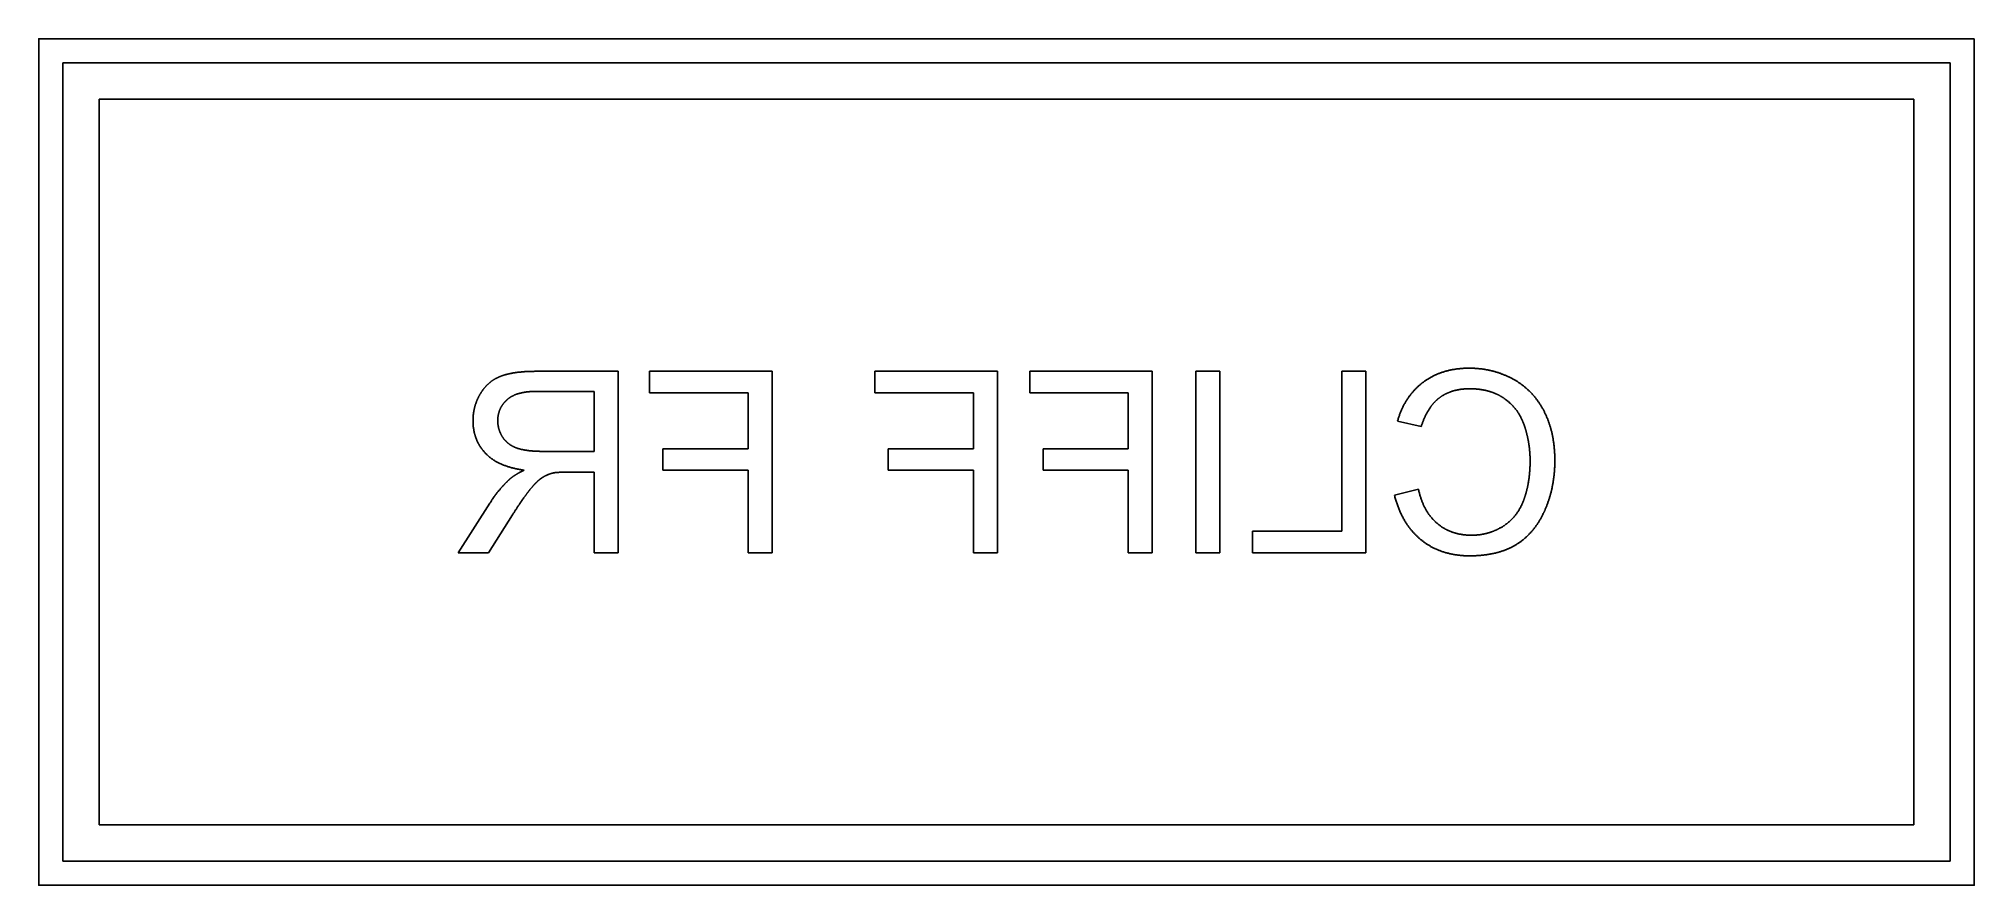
# Model space of a CAD drawing. Extents: x -124 to 146, y -61 to 61.
# Drawn here: x 114 to 146, y -57 to -43 of the extents above.
import ezdxf

# ---------------------------------------------------------------- set-up
doc = ezdxf.new("R2010")
doc.units = 0
doc.layers.add('ENGRAVE', color=5, linetype='Continuous')

msp = doc.modelspace()

# ---------------------------------------------------------------- linework, layer by layer
at = {"layer": 'ENGRAVE', "color": 5}
for points in [[(146, -43), (114, -43), (114, -57), (146, -57), (146, -43)], [(145.6, -43.4), (114.4, -43.4), (114.4, -56.6), (145.6, -56.6), (145.6, -43.4)]]:
    msp.add_lwpolyline(points, close=True, dxfattribs=at)
for points in [[(145, -44), (115, -44)], [(115, -44), (115, -56)], [(145, -56), (145, -44)], [(121.638, -48.582), (121.632, -48.584), (121.626, -48.587), (121.62, -48.589), (121.614, -48.592), (121.607, -48.595), (121.601, -48.597), (121.595, -48.6), (121.589, -48.603), (121.583, -48.606), (121.577, -48.609), (121.572, -48.612), (121.566, -48.615), (121.56, -48.618), (121.554, -48.621), (121.548, -48.624), (121.543, -48.628), (121.537, -48.631), (121.531, -48.634), (121.526, -48.638), (121.52, -48.641), (121.515, -48.645), (121.509, -48.649), (121.504, -48.652), (121.498, -48.656), (121.493, -48.66), (121.488, -48.664), (121.482, -48.668), (121.477, -48.671), (121.472, -48.675), (121.467, -48.679), (121.462, -48.684), (121.457, -48.688), (121.451, -48.692), (121.446, -48.697), (121.441, -48.702), (121.435, -48.707), (121.43, -48.711), (121.425, -48.716), (121.42, -48.721), (121.414, -48.726), (121.409, -48.731), (121.404, -48.736), (121.399, -48.742), (121.394, -48.747), (121.39, -48.752), (121.385, -48.758), (121.38, -48.763), (121.375, -48.769), (121.37, -48.774), (121.366, -48.78), (121.361, -48.786), (121.357, -48.792), (121.352, -48.797), (121.347, -48.803), (121.343, -48.809), (121.339, -48.815), (121.334, -48.822), (121.33, -48.828), (121.326, -48.834), (121.321, -48.84), (121.317, -48.847), (121.313, -48.853), (121.309, -48.86), (121.305, -48.866)], [(122.248, -48.5), (122.232, -48.5), (122.217, -48.5), (122.201, -48.5), (122.185, -48.501), (122.17, -48.501), (122.155, -48.501), (122.14, -48.502), (122.125, -48.502), (122.11, -48.503), (122.095, -48.503), (122.081, -48.504), (122.066, -48.505), (122.052, -48.506), (122.038, -48.506), (122.024, -48.507), (122.011, -48.508), (121.997, -48.51), (121.984, -48.511), (121.971, -48.512), (121.958, -48.513), (121.945, -48.515), (121.932, -48.516), (121.919, -48.517), (121.907, -48.519), (121.895, -48.521), (121.883, -48.522), (121.871, -48.524), (121.859, -48.526), (121.846, -48.528), (121.834, -48.53), (121.823, -48.532), (121.813, -48.534), (121.805, -48.535), (121.799, -48.536), (121.794, -48.537), (121.788, -48.539), (121.783, -48.54), (121.777, -48.541), (121.771, -48.542), (121.765, -48.544), (121.759, -48.545), (121.753, -48.546), (121.747, -48.548), (121.742, -48.549), (121.736, -48.551), (121.731, -48.552), (121.725, -48.554), (121.72, -48.555), (121.714, -48.557), (121.709, -48.558), (121.703, -48.56), (121.698, -48.561), (121.693, -48.563), (121.688, -48.565), (121.683, -48.566), (121.677, -48.568), (121.672, -48.57), (121.667, -48.571), (121.662, -48.573), (121.658, -48.575), (121.653, -48.576), (121.648, -48.578), (121.643, -48.58), (121.638, -48.582)], [(123.578, -48.5), (122.248, -48.5)], [(123.578, -51.5), (123.578, -48.5)], [(126.124, -48.5), (124.1, -48.5)], [(124.1, -48.5), (124.1, -48.854)], [(126.124, -51.5), (126.124, -48.5)], [(129.849, -48.5), (127.825, -48.5)], [(127.825, -48.5), (127.825, -48.854)], [(129.849, -51.5), (129.849, -48.5)], [(132.409, -48.5), (130.385, -48.5)], [(130.385, -48.5), (130.385, -48.854)], [(132.409, -51.5), (132.409, -48.5)], [(133.526, -48.5), (133.129, -48.5)], [(133.129, -48.5), (133.129, -51.5)], [(133.526, -51.5), (133.526, -48.5)], [(135.941, -48.5), (135.544, -48.5)], [(135.544, -48.5), (135.544, -51.146)], [(135.941, -51.5), (135.941, -48.5)], [(137.649, -48.449), (137.634, -48.449), (137.619, -48.449), (137.604, -48.449), (137.589, -48.45), (137.574, -48.45), (137.56, -48.451), (137.545, -48.452), (137.53, -48.453), (137.516, -48.454), (137.501, -48.455), (137.487, -48.457), (137.473, -48.458), (137.459, -48.46), (137.445, -48.462), (137.431, -48.464), (137.417, -48.466), (137.403, -48.468), (137.389, -48.47), (137.375, -48.472), (137.362, -48.475), (137.348, -48.478), (137.335, -48.48), (137.321, -48.483), (137.308, -48.486), (137.295, -48.49), (137.282, -48.493), (137.269, -48.496), (137.256, -48.5), (137.243, -48.504), (137.229, -48.508), (137.217, -48.512), (137.205, -48.516), (137.193, -48.52), (137.183, -48.523), (137.173, -48.527), (137.162, -48.531), (137.152, -48.535), (137.142, -48.539), (137.131, -48.543), (137.121, -48.547), (137.111, -48.552), (137.101, -48.556), (137.09, -48.561), (137.08, -48.565), (137.07, -48.57), (137.061, -48.575), (137.051, -48.58), (137.041, -48.585), (137.031, -48.59), (137.021, -48.595), (137.012, -48.6), (137.002, -48.606), (136.993, -48.611), (136.983, -48.617), (136.974, -48.623), (136.965, -48.628), (136.955, -48.634), (136.946, -48.64), (136.937, -48.646), (136.928, -48.652), (136.919, -48.659), (136.91, -48.665), (136.901, -48.672), (136.892, -48.678)], [(138.378, -48.631), (138.368, -48.626), (138.358, -48.62), (138.347, -48.615), (138.337, -48.609), (138.327, -48.604), (138.317, -48.599), (138.306, -48.594), (138.296, -48.589), (138.286, -48.584), (138.275, -48.58), (138.265, -48.575), (138.254, -48.57), (138.244, -48.566), (138.233, -48.562), (138.223, -48.557), (138.212, -48.553), (138.202, -48.549), (138.191, -48.545), (138.18, -48.541), (138.17, -48.537), (138.159, -48.533), (138.148, -48.529), (138.137, -48.526), (138.127, -48.522), (138.116, -48.519), (138.105, -48.515), (138.094, -48.512), (138.083, -48.509), (138.072, -48.506), (138.061, -48.503), (138.05, -48.5), (138.039, -48.497), (138.027, -48.494), (138.016, -48.491), (138.004, -48.488), (137.992, -48.485), (137.98, -48.483), (137.968, -48.48), (137.957, -48.478), (137.945, -48.476), (137.933, -48.474), (137.921, -48.471), (137.909, -48.469), (137.897, -48.467), (137.885, -48.466), (137.873, -48.464), (137.861, -48.462), (137.848, -48.461), (137.836, -48.459), (137.824, -48.458), (137.812, -48.457), (137.799, -48.456), (137.787, -48.454), (137.775, -48.454), (137.762, -48.453), (137.75, -48.452), (137.738, -48.451), (137.725, -48.451), (137.713, -48.45), (137.7, -48.45), (137.687, -48.449), (137.675, -48.449), (137.662, -48.449), (137.649, -48.449)], [(138.887, -49.161), (138.882, -49.15), (138.876, -49.139), (138.87, -49.128), (138.864, -49.117), (138.858, -49.106), (138.852, -49.095), (138.845, -49.085), (138.839, -49.074), (138.833, -49.064), (138.826, -49.053), (138.819, -49.043), (138.813, -49.033), (138.806, -49.023), (138.799, -49.013), (138.792, -49.003), (138.786, -48.993), (138.778, -48.983), (138.771, -48.974), (138.764, -48.964), (138.757, -48.955), (138.75, -48.945), (138.742, -48.936), (138.735, -48.927), (138.727, -48.917), (138.72, -48.908), (138.712, -48.899), (138.704, -48.89), (138.696, -48.882), (138.688, -48.873), (138.68, -48.864), (138.672, -48.856), (138.664, -48.847), (138.656, -48.839), (138.648, -48.831), (138.64, -48.824), (138.632, -48.816), (138.624, -48.808), (138.616, -48.801), (138.608, -48.793), (138.599, -48.786), (138.591, -48.778), (138.582, -48.771), (138.574, -48.764), (138.565, -48.757), (138.556, -48.75), (138.548, -48.743), (138.539, -48.736), (138.53, -48.729), (138.521, -48.722), (138.512, -48.716), (138.503, -48.709), (138.494, -48.703), (138.484, -48.696), (138.475, -48.69), (138.466, -48.684), (138.456, -48.677), (138.447, -48.671), (138.437, -48.665), (138.427, -48.659), (138.418, -48.654), (138.408, -48.648), (138.398, -48.642), (138.388, -48.637), (138.378, -48.631)], [(121.305, -48.866), (121.301, -48.873), (121.297, -48.879), (121.294, -48.885), (121.29, -48.892), (121.286, -48.898), (121.283, -48.904), (121.279, -48.911), (121.276, -48.917), (121.273, -48.924), (121.269, -48.93), (121.266, -48.937), (121.263, -48.943), (121.26, -48.95), (121.257, -48.956), (121.254, -48.963), (121.251, -48.97), (121.248, -48.976), (121.245, -48.983), (121.243, -48.99), (121.24, -48.996), (121.237, -49.003), (121.235, -49.01), (121.232, -49.016), (121.23, -49.023), (121.227, -49.03), (121.225, -49.037), (121.223, -49.044), (121.221, -49.05), (121.218, -49.057), (121.216, -49.064), (121.214, -49.071), (121.212, -49.078), (121.21, -49.085), (121.208, -49.092), (121.207, -49.1), (121.205, -49.107), (121.203, -49.114), (121.201, -49.121), (121.2, -49.129), (121.198, -49.136), (121.197, -49.143), (121.195, -49.151), (121.194, -49.158), (121.193, -49.166), (121.191, -49.173), (121.19, -49.181), (121.189, -49.188), (121.188, -49.196), (121.187, -49.203), (121.186, -49.211), (121.185, -49.218), (121.185, -49.226), (121.184, -49.233), (121.183, -49.241), (121.183, -49.249), (121.182, -49.256), (121.182, -49.264), (121.181, -49.272), (121.181, -49.28), (121.181, -49.287), (121.18, -49.295), (121.18, -49.303), (121.18, -49.311), (121.18, -49.319)], [(121.745, -48.969), (121.749, -48.965), (121.752, -48.962), (121.756, -48.959), (121.76, -48.956), (121.764, -48.953), (121.768, -48.95), (121.772, -48.947), (121.776, -48.944), (121.78, -48.941), (121.784, -48.938), (121.788, -48.935), (121.792, -48.932), (121.797, -48.929), (121.801, -48.927), (121.806, -48.924), (121.81, -48.921), (121.815, -48.919), (121.819, -48.916), (121.824, -48.914), (121.828, -48.911), (121.833, -48.909), (121.838, -48.906), (121.843, -48.904), (121.847, -48.901), (121.853, -48.899), (121.858, -48.897), (121.863, -48.894), (121.867, -48.892), (121.872, -48.89), (121.877, -48.888), (121.882, -48.886), (121.888, -48.884), (121.896, -48.881), (121.905, -48.878), (121.914, -48.875), (121.924, -48.872), (121.933, -48.869), (121.942, -48.866), (121.952, -48.863), (121.961, -48.861), (121.971, -48.859), (121.981, -48.856), (121.991, -48.854), (122.001, -48.852), (122.011, -48.85), (122.022, -48.848), (122.032, -48.846), (122.043, -48.845), (122.054, -48.843), (122.065, -48.842), (122.076, -48.84), (122.087, -48.839), (122.098, -48.838), (122.11, -48.837), (122.121, -48.836), (122.133, -48.835), (122.145, -48.834), (122.157, -48.833), (122.169, -48.833), (122.181, -48.832), (122.194, -48.832), (122.207, -48.832), (122.219, -48.832), (122.232, -48.832)], [(122.232, -48.832), (123.181, -48.832)], [(123.181, -48.832), (123.181, -49.824)], [(124.1, -48.854), (125.727, -48.854)], [(125.727, -48.854), (125.727, -49.783)], [(127.825, -48.854), (129.452, -48.854)], [(129.452, -48.854), (129.452, -49.783)], [(130.385, -48.854), (132.012, -48.854)], [(132.012, -48.854), (132.012, -49.783)], [(136.892, -48.678), (136.883, -48.685), (136.874, -48.692), (136.866, -48.699), (136.857, -48.706), (136.848, -48.713), (136.84, -48.72), (136.831, -48.727), (136.823, -48.734), (136.814, -48.742), (136.806, -48.749), (136.798, -48.757), (136.79, -48.765), (136.782, -48.772), (136.774, -48.78), (136.766, -48.788), (136.758, -48.796), (136.751, -48.804), (136.743, -48.812), (136.736, -48.82), (136.728, -48.829), (136.721, -48.837), (136.713, -48.845), (136.706, -48.854), (136.699, -48.863), (136.692, -48.871), (136.685, -48.88), (136.678, -48.889), (136.671, -48.898), (136.665, -48.907), (136.658, -48.916), (136.652, -48.925), (136.645, -48.934), (136.638, -48.945), (136.631, -48.955), (136.624, -48.966), (136.617, -48.977), (136.61, -48.988), (136.603, -48.999), (136.597, -49.01), (136.59, -49.022), (136.584, -49.033), (136.577, -49.044), (136.571, -49.056), (136.565, -49.068), (136.559, -49.079), (136.553, -49.091), (136.547, -49.103), (136.542, -49.115), (136.536, -49.128), (136.531, -49.14), (136.525, -49.152), (136.52, -49.165), (136.515, -49.177), (136.51, -49.19), (136.505, -49.203), (136.5, -49.216), (136.495, -49.229), (136.49, -49.242), (136.486, -49.255), (136.481, -49.268), (136.477, -49.282), (136.473, -49.295), (136.469, -49.309), (136.465, -49.323)], [(136.855, -49.415), (136.859, -49.403), (136.863, -49.391), (136.867, -49.38), (136.871, -49.368), (136.875, -49.357), (136.879, -49.346), (136.883, -49.334), (136.888, -49.323), (136.892, -49.313), (136.896, -49.302), (136.901, -49.291), (136.905, -49.281), (136.91, -49.27), (136.914, -49.26), (136.919, -49.25), (136.924, -49.24), (136.929, -49.23), (136.934, -49.22), (136.938, -49.21), (136.943, -49.201), (136.949, -49.191), (136.954, -49.182), (136.959, -49.172), (136.964, -49.163), (136.969, -49.155), (136.975, -49.146), (136.98, -49.137), (136.986, -49.128), (136.992, -49.119), (136.997, -49.11), (137.003, -49.102), (137.008, -49.095), (137.013, -49.088), (137.017, -49.082), (137.021, -49.077), (137.025, -49.072), (137.029, -49.066), (137.034, -49.061), (137.038, -49.055), (137.043, -49.05), (137.047, -49.044), (137.052, -49.039), (137.056, -49.034), (137.061, -49.029), (137.065, -49.023), (137.07, -49.018), (137.074, -49.013), (137.079, -49.008), (137.084, -49.004), (137.089, -48.999), (137.093, -48.994), (137.098, -48.989), (137.103, -48.985), (137.108, -48.98), (137.113, -48.976), (137.118, -48.971), (137.123, -48.967), (137.128, -48.963), (137.133, -48.958), (137.138, -48.954), (137.143, -48.95), (137.148, -48.946), (137.153, -48.942), (137.158, -48.938)], [(137.158, -48.938), (137.164, -48.934), (137.17, -48.93), (137.175, -48.926), (137.181, -48.922), (137.187, -48.918), (137.193, -48.914), (137.199, -48.91), (137.204, -48.906), (137.21, -48.902), (137.216, -48.899), (137.222, -48.895), (137.229, -48.892), (137.235, -48.888), (137.241, -48.885), (137.247, -48.881), (137.253, -48.878), (137.26, -48.875), (137.266, -48.872), (137.272, -48.868), (137.279, -48.865), (137.285, -48.862), (137.292, -48.859), (137.298, -48.857), (137.305, -48.854), (137.311, -48.851), (137.318, -48.848), (137.325, -48.846), (137.331, -48.843), (137.338, -48.841), (137.345, -48.838), (137.351, -48.836), (137.359, -48.833), (137.367, -48.831), (137.375, -48.828), (137.384, -48.825), (137.393, -48.823), (137.402, -48.82), (137.41, -48.818), (137.419, -48.816), (137.428, -48.814), (137.437, -48.812), (137.446, -48.81), (137.455, -48.808), (137.464, -48.806), (137.473, -48.804), (137.482, -48.803), (137.491, -48.801), (137.5, -48.8), (137.51, -48.798), (137.519, -48.797), (137.529, -48.796), (137.538, -48.795), (137.548, -48.794), (137.558, -48.793), (137.567, -48.792), (137.577, -48.791), (137.587, -48.791), (137.597, -48.79), (137.607, -48.79), (137.617, -48.789), (137.627, -48.789), (137.637, -48.789), (137.647, -48.789), (137.658, -48.789)], [(137.658, -48.789), (137.669, -48.789), (137.681, -48.789), (137.693, -48.789), (137.704, -48.789), (137.716, -48.79), (137.727, -48.79), (137.739, -48.791), (137.75, -48.792), (137.761, -48.792), (137.773, -48.793), (137.784, -48.794), (137.795, -48.796), (137.806, -48.797), (137.817, -48.798), (137.828, -48.799), (137.838, -48.801), (137.849, -48.803), (137.86, -48.804), (137.87, -48.806), (137.881, -48.808), (137.891, -48.81), (137.902, -48.812), (137.912, -48.814), (137.922, -48.816), (137.933, -48.819), (137.943, -48.821), (137.953, -48.824), (137.963, -48.827), (137.973, -48.829), (137.983, -48.832), (137.993, -48.835), (138.002, -48.838), (138.011, -48.841), (138.019, -48.844), (138.027, -48.846), (138.034, -48.849), (138.042, -48.852), (138.05, -48.855), (138.057, -48.858), (138.065, -48.861), (138.073, -48.864), (138.081, -48.867), (138.088, -48.87), (138.096, -48.874), (138.103, -48.877), (138.111, -48.881), (138.118, -48.884), (138.125, -48.888), (138.133, -48.891), (138.14, -48.895), (138.147, -48.899), (138.154, -48.903), (138.161, -48.907), (138.168, -48.911), (138.175, -48.915), (138.182, -48.919), (138.189, -48.923), (138.196, -48.927), (138.203, -48.932), (138.21, -48.936), (138.217, -48.941), (138.223, -48.945), (138.23, -48.95), (138.237, -48.954)], [(138.237, -48.954), (138.244, -48.959), (138.251, -48.965), (138.258, -48.97), (138.265, -48.975), (138.271, -48.98), (138.278, -48.986), (138.285, -48.991), (138.291, -48.997), (138.298, -49.002), (138.304, -49.008), (138.311, -49.013), (138.317, -49.019), (138.323, -49.025), (138.33, -49.031), (138.336, -49.037), (138.342, -49.042), (138.348, -49.048), (138.354, -49.054), (138.36, -49.061), (138.366, -49.067), (138.371, -49.073), (138.377, -49.079), (138.383, -49.085), (138.388, -49.092), (138.394, -49.098), (138.399, -49.105), (138.405, -49.111), (138.41, -49.118), (138.415, -49.124), (138.42, -49.131), (138.425, -49.138), (138.431, -49.144), (138.436, -49.151), (138.441, -49.159), (138.446, -49.166), (138.451, -49.173), (138.456, -49.18), (138.461, -49.188), (138.465, -49.195), (138.47, -49.203), (138.475, -49.21), (138.479, -49.218), (138.484, -49.226), (138.488, -49.233), (138.493, -49.241), (138.497, -49.249), (138.501, -49.257), (138.505, -49.265), (138.509, -49.273), (138.513, -49.281), (138.517, -49.289), (138.521, -49.297), (138.525, -49.306), (138.529, -49.314), (138.532, -49.322), (138.536, -49.331), (138.539, -49.339), (138.543, -49.348), (138.546, -49.356), (138.55, -49.365), (138.553, -49.374), (138.556, -49.383), (138.559, -49.392), (138.562, -49.4)], [(121.589, -49.319), (121.589, -49.312), (121.59, -49.305), (121.59, -49.299), (121.59, -49.292), (121.59, -49.285), (121.591, -49.279), (121.591, -49.272), (121.592, -49.266), (121.593, -49.259), (121.593, -49.253), (121.594, -49.247), (121.595, -49.24), (121.596, -49.234), (121.597, -49.228), (121.598, -49.222), (121.599, -49.216), (121.601, -49.209), (121.602, -49.203), (121.603, -49.197), (121.605, -49.191), (121.607, -49.185), (121.608, -49.18), (121.61, -49.174), (121.612, -49.168), (121.614, -49.162), (121.616, -49.156), (121.618, -49.15), (121.62, -49.145), (121.622, -49.139), (121.624, -49.133), (121.627, -49.128), (121.629, -49.122), (121.632, -49.117), (121.634, -49.112), (121.637, -49.106), (121.64, -49.101), (121.642, -49.096), (121.645, -49.091), (121.648, -49.086), (121.651, -49.08), (121.654, -49.075), (121.657, -49.07), (121.66, -49.065), (121.664, -49.06), (121.667, -49.055), (121.671, -49.051), (121.674, -49.046), (121.678, -49.041), (121.681, -49.036), (121.685, -49.031), (121.689, -49.027), (121.693, -49.022), (121.697, -49.017), (121.701, -49.013), (121.705, -49.008), (121.709, -49.004), (121.713, -48.999), (121.717, -48.995), (121.722, -48.99), (121.726, -48.986), (121.731, -48.981), (121.735, -48.977), (121.74, -48.973), (121.745, -48.969)], [(139.065, -49.977), (139.065, -49.962), (139.065, -49.946), (139.065, -49.93), (139.065, -49.914), (139.064, -49.898), (139.064, -49.883), (139.063, -49.867), (139.062, -49.852), (139.061, -49.837), (139.06, -49.821), (139.059, -49.806), (139.058, -49.791), (139.057, -49.776), (139.055, -49.761), (139.054, -49.746), (139.052, -49.731), (139.051, -49.716), (139.049, -49.701), (139.047, -49.687), (139.045, -49.672), (139.043, -49.658), (139.04, -49.643), (139.038, -49.629), (139.036, -49.614), (139.033, -49.6), (139.031, -49.586), (139.028, -49.572), (139.025, -49.558), (139.022, -49.543), (139.019, -49.529), (139.016, -49.515), (139.013, -49.502), (139.01, -49.49), (139.007, -49.479), (139.004, -49.468), (139.001, -49.457), (138.998, -49.446), (138.995, -49.435), (138.991, -49.423), (138.988, -49.412), (138.985, -49.401), (138.981, -49.39), (138.978, -49.379), (138.974, -49.368), (138.971, -49.358), (138.967, -49.347), (138.963, -49.336), (138.959, -49.325), (138.955, -49.315), (138.951, -49.304), (138.947, -49.294), (138.943, -49.283), (138.939, -49.273), (138.934, -49.262), (138.93, -49.252), (138.926, -49.242), (138.921, -49.231), (138.917, -49.221), (138.912, -49.211), (138.907, -49.201), (138.902, -49.191), (138.897, -49.181), (138.892, -49.171), (138.887, -49.161)], [(121.18, -49.319), (121.18, -49.329), (121.18, -49.339), (121.181, -49.349), (121.181, -49.359), (121.181, -49.369), (121.182, -49.379), (121.183, -49.389), (121.184, -49.399), (121.184, -49.409), (121.185, -49.419), (121.187, -49.428), (121.188, -49.438), (121.189, -49.448), (121.191, -49.457), (121.192, -49.467), (121.194, -49.476), (121.196, -49.486), (121.197, -49.495), (121.199, -49.504), (121.201, -49.514), (121.204, -49.523), (121.206, -49.532), (121.208, -49.541), (121.211, -49.55), (121.213, -49.559), (121.216, -49.568), (121.219, -49.577), (121.222, -49.586), (121.225, -49.595), (121.228, -49.603), (121.232, -49.612), (121.235, -49.621), (121.238, -49.629), (121.242, -49.637), (121.245, -49.645), (121.248, -49.653), (121.252, -49.661), (121.256, -49.668), (121.26, -49.676), (121.264, -49.684), (121.268, -49.692), (121.272, -49.699), (121.276, -49.707), (121.28, -49.715), (121.285, -49.722), (121.289, -49.73), (121.294, -49.737), (121.299, -49.745), (121.303, -49.752), (121.308, -49.759), (121.313, -49.767), (121.318, -49.774), (121.324, -49.781), (121.329, -49.788), (121.334, -49.795), (121.34, -49.802), (121.345, -49.809), (121.351, -49.816), (121.357, -49.823), (121.362, -49.83), (121.368, -49.837), (121.374, -49.843), (121.381, -49.85), (121.387, -49.857)], [(121.669, -49.589), (121.667, -49.585), (121.664, -49.581), (121.662, -49.577), (121.659, -49.573), (121.657, -49.569), (121.655, -49.565), (121.653, -49.561), (121.65, -49.557), (121.648, -49.553), (121.646, -49.549), (121.644, -49.545), (121.642, -49.541), (121.64, -49.537), (121.638, -49.533), (121.636, -49.528), (121.634, -49.524), (121.632, -49.52), (121.63, -49.516), (121.628, -49.512), (121.627, -49.508), (121.625, -49.504), (121.623, -49.5), (121.622, -49.495), (121.62, -49.491), (121.619, -49.487), (121.617, -49.483), (121.616, -49.479), (121.614, -49.474), (121.613, -49.47), (121.611, -49.466), (121.61, -49.462), (121.609, -49.457), (121.608, -49.453), (121.607, -49.449), (121.605, -49.445), (121.604, -49.441), (121.603, -49.436), (121.602, -49.432), (121.601, -49.428), (121.6, -49.424), (121.599, -49.419), (121.599, -49.415), (121.598, -49.411), (121.597, -49.407), (121.596, -49.402), (121.596, -49.398), (121.595, -49.394), (121.594, -49.389), (121.594, -49.385), (121.593, -49.381), (121.593, -49.376), (121.592, -49.372), (121.592, -49.367), (121.591, -49.363), (121.591, -49.359), (121.591, -49.354), (121.59, -49.35), (121.59, -49.345), (121.59, -49.341), (121.59, -49.336), (121.59, -49.332), (121.589, -49.328), (121.589, -49.323), (121.589, -49.319)], [(121.902, -49.769), (121.897, -49.767), (121.892, -49.765), (121.887, -49.763), (121.883, -49.761), (121.878, -49.759), (121.873, -49.757), (121.868, -49.755), (121.863, -49.752), (121.858, -49.75), (121.854, -49.748), (121.849, -49.746), (121.845, -49.743), (121.84, -49.741), (121.835, -49.739), (121.831, -49.736), (121.827, -49.734), (121.822, -49.731), (121.818, -49.729), (121.813, -49.726), (121.809, -49.724), (121.805, -49.721), (121.801, -49.719), (121.797, -49.716), (121.792, -49.713), (121.788, -49.71), (121.784, -49.708), (121.78, -49.705), (121.776, -49.702), (121.772, -49.699), (121.768, -49.696), (121.765, -49.693), (121.761, -49.69), (121.757, -49.687), (121.754, -49.684), (121.751, -49.682), (121.748, -49.679), (121.744, -49.676), (121.741, -49.673), (121.738, -49.67), (121.735, -49.667), (121.732, -49.664), (121.729, -49.661), (121.726, -49.658), (121.723, -49.655), (121.72, -49.652), (121.717, -49.649), (121.714, -49.646), (121.711, -49.643), (121.708, -49.64), (121.705, -49.637), (121.702, -49.633), (121.7, -49.63), (121.697, -49.627), (121.694, -49.623), (121.692, -49.62), (121.689, -49.617), (121.686, -49.613), (121.684, -49.61), (121.681, -49.606), (121.679, -49.603), (121.676, -49.599), (121.674, -49.596), (121.672, -49.592), (121.669, -49.589)], [(136.465, -49.323), (136.855, -49.415)], [(138.562, -49.4), (138.565, -49.409), (138.568, -49.418), (138.571, -49.426), (138.573, -49.435), (138.576, -49.444), (138.579, -49.452), (138.581, -49.461), (138.584, -49.47), (138.587, -49.479), (138.589, -49.487), (138.592, -49.496), (138.594, -49.505), (138.596, -49.514), (138.599, -49.522), (138.601, -49.531), (138.603, -49.54), (138.605, -49.549), (138.607, -49.558), (138.609, -49.566), (138.612, -49.575), (138.614, -49.584), (138.615, -49.593), (138.617, -49.602), (138.619, -49.611), (138.621, -49.62), (138.623, -49.628), (138.625, -49.637), (138.626, -49.646), (138.628, -49.655), (138.629, -49.664), (138.631, -49.673), (138.632, -49.682), (138.634, -49.691), (138.635, -49.7), (138.637, -49.709), (138.638, -49.718), (138.639, -49.727), (138.641, -49.736), (138.642, -49.745), (138.643, -49.754), (138.644, -49.764), (138.645, -49.773), (138.646, -49.782), (138.647, -49.791), (138.648, -49.8), (138.649, -49.809), (138.649, -49.818), (138.65, -49.828), (138.651, -49.837), (138.652, -49.846), (138.652, -49.855), (138.653, -49.864), (138.653, -49.873), (138.654, -49.883), (138.654, -49.892), (138.655, -49.901), (138.655, -49.91), (138.655, -49.92), (138.656, -49.929), (138.656, -49.938), (138.656, -49.948), (138.656, -49.957), (138.656, -49.966), (138.656, -49.975)], [(121.387, -49.857), (121.392, -49.862), (121.398, -49.868), (121.403, -49.873), (121.408, -49.879), (121.414, -49.884), (121.42, -49.889), (121.426, -49.895), (121.431, -49.9), (121.437, -49.905), (121.443, -49.91), (121.449, -49.915), (121.455, -49.92), (121.462, -49.925), (121.468, -49.93), (121.474, -49.935), (121.481, -49.94), (121.487, -49.944), (121.494, -49.949), (121.5, -49.954), (121.507, -49.958), (121.514, -49.963), (121.521, -49.967), (121.527, -49.972), (121.535, -49.976), (121.542, -49.98), (121.549, -49.985), (121.556, -49.989), (121.563, -49.993), (121.57, -49.997), (121.577, -50.001), (121.585, -50.005), (121.593, -50.009), (121.603, -50.014), (121.615, -50.02), (121.626, -50.025), (121.639, -50.031), (121.651, -50.036), (121.663, -50.041), (121.674, -50.046), (121.686, -50.051), (121.699, -50.056), (121.711, -50.06), (121.724, -50.065), (121.737, -50.069), (121.75, -50.074), (121.763, -50.078), (121.776, -50.082), (121.79, -50.086), (121.803, -50.09), (121.817, -50.094), (121.831, -50.097), (121.845, -50.101), (121.859, -50.104), (121.873, -50.108), (121.888, -50.111), (121.902, -50.114), (121.917, -50.117), (121.932, -50.12), (121.947, -50.123), (121.963, -50.125), (121.978, -50.128), (121.994, -50.13), (122.009, -50.133), (122.025, -50.135)], [(122.328, -49.824), (122.318, -49.824), (122.307, -49.824), (122.297, -49.824), (122.286, -49.824), (122.276, -49.823), (122.266, -49.823), (122.256, -49.823), (122.246, -49.823), (122.236, -49.822), (122.226, -49.822), (122.217, -49.821), (122.207, -49.821), (122.197, -49.82), (122.188, -49.82), (122.179, -49.819), (122.17, -49.819), (122.16, -49.818), (122.151, -49.817), (122.142, -49.816), (122.134, -49.816), (122.125, -49.815), (122.116, -49.814), (122.107, -49.813), (122.099, -49.812), (122.091, -49.811), (122.082, -49.81), (122.074, -49.809), (122.066, -49.807), (122.057, -49.806), (122.049, -49.805), (122.041, -49.804), (122.034, -49.802), (122.029, -49.801), (122.024, -49.801), (122.02, -49.8), (122.016, -49.799), (122.012, -49.798), (122.007, -49.797), (122.003, -49.796), (121.998, -49.795), (121.994, -49.795), (121.989, -49.794), (121.985, -49.793), (121.981, -49.792), (121.977, -49.791), (121.972, -49.79), (121.968, -49.789), (121.964, -49.788), (121.96, -49.786), (121.956, -49.785), (121.952, -49.784), (121.948, -49.783), (121.944, -49.782), (121.94, -49.781), (121.936, -49.78), (121.932, -49.779), (121.928, -49.777), (121.925, -49.776), (121.921, -49.775), (121.917, -49.774), (121.913, -49.773), (121.91, -49.771), (121.906, -49.77), (121.902, -49.769)], [(123.181, -49.824), (122.328, -49.824)], [(125.727, -49.783), (124.319, -49.783)], [(124.319, -49.783), (124.319, -50.137)], [(129.452, -49.783), (128.044, -49.783)], [(128.044, -49.783), (128.044, -50.137)], [(132.012, -49.783), (130.604, -49.783)], [(130.604, -49.783), (130.604, -50.137)], [(122.025, -50.135), (122.019, -50.138), (122.013, -50.141), (122.007, -50.144), (122.002, -50.147), (121.996, -50.15), (121.99, -50.152), (121.984, -50.155), (121.979, -50.158), (121.973, -50.161), (121.968, -50.164), (121.962, -50.167), (121.957, -50.17), (121.951, -50.173), (121.946, -50.176), (121.941, -50.178), (121.936, -50.181), (121.931, -50.184), (121.926, -50.187), (121.92, -50.19), (121.916, -50.193), (121.911, -50.196), (121.906, -50.199), (121.901, -50.201), (121.896, -50.204), (121.892, -50.207), (121.887, -50.21), (121.883, -50.213), (121.878, -50.216), (121.873, -50.219), (121.869, -50.222), (121.864, -50.225), (121.86, -50.227), (121.857, -50.229), (121.855, -50.231), (121.852, -50.233), (121.85, -50.234), (121.847, -50.236), (121.845, -50.238), (121.842, -50.24), (121.84, -50.242), (121.837, -50.243), (121.835, -50.245), (121.832, -50.247), (121.83, -50.249), (121.827, -50.251), (121.825, -50.252), (121.823, -50.254), (121.82, -50.256), (121.818, -50.258), (121.816, -50.259), (121.813, -50.261), (121.811, -50.263), (121.809, -50.265), (121.807, -50.267), (121.805, -50.268), (121.802, -50.27), (121.8, -50.272), (121.798, -50.274), (121.796, -50.276), (121.794, -50.277), (121.792, -50.279), (121.79, -50.281), (121.788, -50.283), (121.786, -50.284)], [(122.32, -50.262), (122.323, -50.26), (122.326, -50.258), (122.329, -50.256), (122.331, -50.255), (122.334, -50.253), (122.337, -50.251), (122.34, -50.249), (122.343, -50.247), (122.346, -50.246), (122.349, -50.244), (122.352, -50.242), (122.355, -50.241), (122.358, -50.239), (122.361, -50.237), (122.364, -50.236), (122.366, -50.234), (122.369, -50.233), (122.372, -50.231), (122.375, -50.23), (122.378, -50.228), (122.381, -50.227), (122.384, -50.225), (122.387, -50.224), (122.39, -50.222), (122.393, -50.221), (122.396, -50.219), (122.399, -50.218), (122.402, -50.217), (122.405, -50.215), (122.408, -50.214), (122.411, -50.213), (122.414, -50.211), (122.416, -50.21), (122.419, -50.209), (122.422, -50.208), (122.424, -50.207), (122.427, -50.206), (122.43, -50.205), (122.432, -50.204), (122.435, -50.203), (122.438, -50.202), (122.44, -50.201), (122.443, -50.2), (122.446, -50.199), (122.448, -50.198), (122.451, -50.197), (122.454, -50.196), (122.457, -50.195), (122.459, -50.194), (122.462, -50.193), (122.465, -50.192), (122.467, -50.191), (122.47, -50.19), (122.473, -50.19), (122.475, -50.189), (122.478, -50.188), (122.481, -50.187), (122.484, -50.186), (122.486, -50.186), (122.489, -50.185), (122.492, -50.184), (122.495, -50.184), (122.497, -50.183), (122.5, -50.182)], [(122.5, -50.182), (122.501, -50.182), (122.503, -50.182), (122.504, -50.181), (122.505, -50.181), (122.507, -50.181), (122.508, -50.181), (122.51, -50.18), (122.511, -50.18), (122.512, -50.18), (122.514, -50.179), (122.515, -50.179), (122.517, -50.179), (122.518, -50.179), (122.52, -50.179), (122.521, -50.178), (122.523, -50.178), (122.525, -50.178), (122.526, -50.178), (122.528, -50.177), (122.529, -50.177), (122.531, -50.177), (122.533, -50.177), (122.534, -50.176), (122.536, -50.176), (122.538, -50.176), (122.54, -50.176), (122.541, -50.176), (122.543, -50.175), (122.544, -50.175), (122.546, -50.175), (122.548, -50.175), (122.55, -50.175), (122.554, -50.174), (122.558, -50.174), (122.562, -50.173), (122.567, -50.173), (122.572, -50.173), (122.576, -50.172), (122.581, -50.172), (122.585, -50.172), (122.59, -50.171), (122.595, -50.171), (122.6, -50.171), (122.605, -50.17), (122.61, -50.17), (122.615, -50.17), (122.62, -50.17), (122.625, -50.17), (122.631, -50.169), (122.636, -50.169), (122.642, -50.169), (122.647, -50.169), (122.653, -50.169), (122.659, -50.168), (122.665, -50.168), (122.671, -50.168), (122.677, -50.168), (122.683, -50.168), (122.689, -50.168), (122.695, -50.168), (122.702, -50.168), (122.708, -50.168), (122.714, -50.168), (122.721, -50.168)], [(122.721, -50.168), (123.181, -50.168)], [(123.181, -50.168), (123.181, -51.5)], [(124.319, -50.137), (125.727, -50.137)], [(125.727, -50.137), (125.727, -51.5)], [(128.044, -50.137), (129.452, -50.137)], [(129.452, -50.137), (129.452, -51.5)], [(130.604, -50.137), (132.012, -50.137)], [(132.012, -50.137), (132.012, -51.5)], [(138.656, -49.975), (138.656, -49.989), (138.656, -50.002), (138.656, -50.015), (138.656, -50.028), (138.655, -50.041), (138.655, -50.054), (138.655, -50.067), (138.654, -50.08), (138.654, -50.093), (138.653, -50.105), (138.652, -50.118), (138.651, -50.131), (138.651, -50.143), (138.65, -50.156), (138.649, -50.168), (138.648, -50.18), (138.647, -50.193), (138.645, -50.205), (138.644, -50.217), (138.643, -50.229), (138.642, -50.241), (138.64, -50.253), (138.639, -50.265), (138.637, -50.277), (138.635, -50.289), (138.634, -50.301), (138.632, -50.312), (138.63, -50.324), (138.628, -50.336), (138.626, -50.348), (138.624, -50.36), (138.622, -50.37), (138.62, -50.38), (138.619, -50.389), (138.617, -50.398), (138.615, -50.407), (138.613, -50.416), (138.611, -50.425), (138.609, -50.434), (138.607, -50.443), (138.605, -50.451), (138.603, -50.46), (138.601, -50.469), (138.599, -50.478), (138.596, -50.486), (138.594, -50.495), (138.592, -50.504), (138.589, -50.512), (138.587, -50.521), (138.585, -50.529), (138.582, -50.538), (138.58, -50.546), (138.577, -50.555), (138.574, -50.563), (138.572, -50.571), (138.569, -50.58), (138.566, -50.588), (138.563, -50.596), (138.561, -50.604), (138.558, -50.612), (138.555, -50.621), (138.552, -50.629), (138.549, -50.637), (138.546, -50.645)], [(138.908, -50.782), (138.913, -50.77), (138.917, -50.759), (138.922, -50.747), (138.926, -50.736), (138.931, -50.725), (138.935, -50.713), (138.94, -50.701), (138.944, -50.69), (138.948, -50.678), (138.952, -50.667), (138.956, -50.655), (138.96, -50.643), (138.964, -50.632), (138.968, -50.62), (138.972, -50.608), (138.975, -50.596), (138.979, -50.585), (138.982, -50.573), (138.986, -50.561), (138.989, -50.549), (138.992, -50.537), (138.996, -50.525), (138.999, -50.513), (139.002, -50.501), (139.005, -50.489), (139.008, -50.477), (139.011, -50.465), (139.013, -50.453), (139.016, -50.441), (139.019, -50.429), (139.021, -50.417), (139.024, -50.405), (139.026, -50.392), (139.029, -50.379), (139.031, -50.366), (139.034, -50.353), (139.036, -50.34), (139.038, -50.327), (139.04, -50.314), (139.042, -50.301), (139.044, -50.288), (139.046, -50.274), (139.048, -50.261), (139.049, -50.248), (139.051, -50.235), (139.052, -50.221), (139.054, -50.208), (139.055, -50.195), (139.056, -50.181), (139.058, -50.168), (139.059, -50.155), (139.06, -50.141), (139.061, -50.128), (139.061, -50.114), (139.062, -50.101), (139.063, -50.087), (139.064, -50.073), (139.064, -50.06), (139.064, -50.046), (139.065, -50.032), (139.065, -50.019), (139.065, -50.005), (139.065, -49.991), (139.065, -49.977)], [(121.786, -50.284), (121.781, -50.289), (121.776, -50.294), (121.771, -50.298), (121.766, -50.303), (121.761, -50.307), (121.756, -50.312), (121.752, -50.317), (121.747, -50.322), (121.742, -50.326), (121.737, -50.331), (121.732, -50.336), (121.727, -50.341), (121.722, -50.346), (121.718, -50.351), (121.713, -50.356), (121.708, -50.361), (121.703, -50.366), (121.698, -50.371), (121.694, -50.376), (121.689, -50.381), (121.684, -50.386), (121.679, -50.391), (121.675, -50.397), (121.67, -50.402), (121.665, -50.407), (121.66, -50.413), (121.656, -50.418), (121.651, -50.423), (121.646, -50.429), (121.642, -50.434), (121.637, -50.439), (121.632, -50.445), (121.627, -50.452), (121.621, -50.458), (121.615, -50.465), (121.61, -50.472), (121.604, -50.479), (121.598, -50.486), (121.593, -50.493), (121.587, -50.5), (121.582, -50.507), (121.576, -50.515), (121.57, -50.522), (121.565, -50.529), (121.559, -50.536), (121.554, -50.544), (121.548, -50.551), (121.543, -50.558), (121.537, -50.566), (121.532, -50.573), (121.526, -50.581), (121.521, -50.589), (121.516, -50.596), (121.51, -50.604), (121.505, -50.612), (121.499, -50.619), (121.494, -50.627), (121.488, -50.635), (121.483, -50.643), (121.478, -50.651), (121.472, -50.659), (121.467, -50.667), (121.462, -50.675), (121.456, -50.683)], [(121.831, -50.876), (121.838, -50.865), (121.845, -50.855), (121.851, -50.844), (121.858, -50.834), (121.865, -50.823), (121.872, -50.813), (121.878, -50.803), (121.885, -50.793), (121.891, -50.783), (121.898, -50.773), (121.904, -50.763), (121.911, -50.754), (121.917, -50.744), (121.923, -50.735), (121.929, -50.726), (121.936, -50.716), (121.942, -50.707), (121.948, -50.698), (121.954, -50.689), (121.96, -50.681), (121.966, -50.672), (121.972, -50.663), (121.978, -50.655), (121.983, -50.646), (121.989, -50.638), (121.995, -50.63), (122, -50.622), (122.006, -50.614), (122.012, -50.605), (122.018, -50.597), (122.023, -50.589), (122.028, -50.583), (122.032, -50.577), (122.035, -50.573), (122.037, -50.57), (122.04, -50.566), (122.043, -50.562), (122.046, -50.558), (122.049, -50.554), (122.052, -50.55), (122.055, -50.546), (122.058, -50.542), (122.06, -50.538), (122.063, -50.534), (122.066, -50.53), (122.069, -50.526), (122.072, -50.522), (122.075, -50.518), (122.077, -50.515), (122.08, -50.511), (122.083, -50.507), (122.086, -50.504), (122.088, -50.5), (122.091, -50.497), (122.094, -50.493), (122.096, -50.489), (122.099, -50.486), (122.102, -50.482), (122.104, -50.479), (122.107, -50.476), (122.11, -50.472), (122.112, -50.469), (122.115, -50.466), (122.117, -50.462)], [(122.117, -50.462), (122.122, -50.457), (122.126, -50.451), (122.131, -50.446), (122.135, -50.44), (122.139, -50.435), (122.144, -50.43), (122.148, -50.425), (122.152, -50.419), (122.157, -50.414), (122.161, -50.409), (122.165, -50.404), (122.169, -50.4), (122.174, -50.395), (122.178, -50.39), (122.182, -50.385), (122.186, -50.381), (122.19, -50.376), (122.194, -50.372), (122.198, -50.367), (122.203, -50.363), (122.207, -50.359), (122.211, -50.354), (122.215, -50.35), (122.219, -50.346), (122.223, -50.342), (122.227, -50.338), (122.231, -50.334), (122.235, -50.331), (122.239, -50.327), (122.243, -50.323), (122.247, -50.319), (122.25, -50.316), (122.253, -50.313), (122.255, -50.311), (122.257, -50.31), (122.259, -50.308), (122.261, -50.306), (122.264, -50.304), (122.266, -50.302), (122.268, -50.3), (122.271, -50.298), (122.273, -50.297), (122.275, -50.295), (122.277, -50.293), (122.279, -50.291), (122.282, -50.289), (122.284, -50.288), (122.286, -50.286), (122.288, -50.284), (122.29, -50.283), (122.292, -50.281), (122.295, -50.279), (122.297, -50.278), (122.299, -50.276), (122.301, -50.275), (122.303, -50.273), (122.305, -50.272), (122.307, -50.27), (122.309, -50.269), (122.312, -50.267), (122.314, -50.266), (122.316, -50.265), (122.318, -50.263), (122.32, -50.262)], [(136.81, -50.448), (136.413, -50.548)], [(136.413, -50.548), (136.418, -50.565), (136.422, -50.582), (136.427, -50.598), (136.431, -50.614), (136.436, -50.631), (136.441, -50.647), (136.446, -50.663), (136.451, -50.678), (136.457, -50.694), (136.462, -50.709), (136.468, -50.725), (136.473, -50.74), (136.479, -50.755), (136.485, -50.77), (136.491, -50.785), (136.497, -50.799), (136.503, -50.814), (136.51, -50.828), (136.516, -50.843), (136.523, -50.857), (136.529, -50.871), (136.536, -50.885), (136.543, -50.898), (136.55, -50.912), (136.557, -50.925), (136.564, -50.938), (136.572, -50.952), (136.579, -50.965), (136.587, -50.978), (136.595, -50.991), (136.603, -51.004), (136.611, -51.016), (136.618, -51.026), (136.625, -51.037), (136.631, -51.046), (136.638, -51.056), (136.645, -51.065), (136.652, -51.075), (136.659, -51.085), (136.666, -51.094), (136.674, -51.104), (136.681, -51.113), (136.688, -51.122), (136.696, -51.132), (136.704, -51.141), (136.711, -51.15), (136.719, -51.158), (136.727, -51.167), (136.735, -51.176), (136.743, -51.185), (136.751, -51.193), (136.759, -51.201), (136.767, -51.21), (136.776, -51.218), (136.784, -51.226), (136.793, -51.234), (136.801, -51.242), (136.81, -51.25), (136.819, -51.258), (136.828, -51.266), (136.836, -51.273), (136.845, -51.281), (136.854, -51.288), (136.864, -51.295)], [(137.123, -51.019), (137.117, -51.014), (137.111, -51.008), (137.105, -51.003), (137.099, -50.998), (137.093, -50.992), (137.087, -50.986), (137.081, -50.981), (137.075, -50.975), (137.069, -50.969), (137.063, -50.963), (137.057, -50.957), (137.052, -50.951), (137.046, -50.945), (137.04, -50.939), (137.035, -50.932), (137.03, -50.926), (137.024, -50.92), (137.019, -50.913), (137.013, -50.907), (137.008, -50.9), (137.003, -50.893), (136.998, -50.887), (136.993, -50.88), (136.988, -50.873), (136.983, -50.866), (136.978, -50.859), (136.973, -50.852), (136.968, -50.845), (136.964, -50.838), (136.959, -50.831), (136.955, -50.823), (136.95, -50.815), (136.944, -50.806), (136.939, -50.797), (136.933, -50.786), (136.927, -50.776), (136.922, -50.766), (136.916, -50.755), (136.911, -50.745), (136.906, -50.735), (136.901, -50.724), (136.896, -50.713), (136.891, -50.702), (136.886, -50.691), (136.882, -50.68), (136.877, -50.669), (136.873, -50.658), (136.868, -50.647), (136.864, -50.635), (136.86, -50.623), (136.856, -50.612), (136.852, -50.6), (136.848, -50.588), (136.844, -50.576), (136.84, -50.563), (136.836, -50.551), (136.833, -50.539), (136.829, -50.526), (136.826, -50.513), (136.823, -50.501), (136.819, -50.488), (136.816, -50.474), (136.813, -50.461), (136.81, -50.448)], [(121.456, -50.683), (120.935, -51.5)], [(121.434, -51.5), (121.831, -50.876)], [(138.546, -50.645), (138.542, -50.654), (138.538, -50.663), (138.534, -50.672), (138.53, -50.681), (138.526, -50.691), (138.522, -50.699), (138.518, -50.708), (138.514, -50.717), (138.51, -50.726), (138.505, -50.734), (138.501, -50.743), (138.496, -50.751), (138.492, -50.76), (138.487, -50.768), (138.483, -50.776), (138.478, -50.785), (138.473, -50.793), (138.468, -50.801), (138.463, -50.809), (138.458, -50.816), (138.453, -50.824), (138.448, -50.832), (138.443, -50.84), (138.438, -50.847), (138.432, -50.855), (138.427, -50.862), (138.421, -50.869), (138.416, -50.877), (138.41, -50.884), (138.404, -50.891), (138.399, -50.898), (138.393, -50.905), (138.387, -50.911), (138.382, -50.917), (138.377, -50.923), (138.372, -50.929), (138.366, -50.935), (138.361, -50.941), (138.355, -50.946), (138.349, -50.952), (138.344, -50.958), (138.338, -50.963), (138.332, -50.969), (138.326, -50.974), (138.32, -50.98), (138.314, -50.985), (138.308, -50.99), (138.302, -50.995), (138.296, -51.001), (138.29, -51.006), (138.284, -51.011), (138.277, -51.016), (138.271, -51.021), (138.265, -51.025), (138.258, -51.03), (138.252, -51.035), (138.245, -51.04), (138.239, -51.044), (138.232, -51.049), (138.225, -51.053), (138.218, -51.057), (138.212, -51.062), (138.205, -51.066), (138.198, -51.07)], [(138.445, -51.355), (138.454, -51.349), (138.463, -51.343), (138.472, -51.337), (138.481, -51.331), (138.489, -51.325), (138.498, -51.318), (138.506, -51.312), (138.515, -51.306), (138.523, -51.299), (138.531, -51.292), (138.54, -51.286), (138.548, -51.279), (138.556, -51.272), (138.564, -51.265), (138.572, -51.259), (138.58, -51.252), (138.588, -51.244), (138.596, -51.237), (138.604, -51.23), (138.611, -51.223), (138.619, -51.215), (138.626, -51.208), (138.634, -51.2), (138.641, -51.193), (138.649, -51.185), (138.656, -51.177), (138.664, -51.169), (138.671, -51.161), (138.678, -51.153), (138.685, -51.146), (138.692, -51.137), (138.699, -51.129), (138.706, -51.12), (138.714, -51.11), (138.722, -51.101), (138.729, -51.091), (138.737, -51.081), (138.744, -51.071), (138.751, -51.061), (138.759, -51.051), (138.766, -51.041), (138.773, -51.031), (138.78, -51.021), (138.787, -51.01), (138.793, -51), (138.8, -50.989), (138.807, -50.978), (138.813, -50.968), (138.82, -50.957), (138.826, -50.946), (138.833, -50.935), (138.839, -50.923), (138.845, -50.912), (138.851, -50.901), (138.857, -50.889), (138.863, -50.878), (138.869, -50.866), (138.875, -50.854), (138.881, -50.842), (138.886, -50.83), (138.892, -50.818), (138.897, -50.806), (138.903, -50.794), (138.908, -50.782)], [(135.544, -51.146), (134.066, -51.146)], [(134.066, -51.146), (134.066, -51.5)], [(137.688, -51.211), (137.677, -51.211), (137.666, -51.211), (137.656, -51.211), (137.645, -51.211), (137.634, -51.21), (137.623, -51.21), (137.613, -51.209), (137.602, -51.208), (137.592, -51.207), (137.581, -51.206), (137.571, -51.205), (137.561, -51.204), (137.55, -51.203), (137.54, -51.201), (137.53, -51.2), (137.52, -51.198), (137.51, -51.196), (137.5, -51.195), (137.49, -51.193), (137.48, -51.191), (137.47, -51.189), (137.46, -51.186), (137.451, -51.184), (137.441, -51.182), (137.432, -51.179), (137.422, -51.176), (137.413, -51.174), (137.403, -51.171), (137.393, -51.168), (137.384, -51.165), (137.375, -51.161), (137.366, -51.158), (137.357, -51.155), (137.349, -51.152), (137.341, -51.149), (137.333, -51.146), (137.325, -51.142), (137.317, -51.139), (137.309, -51.135), (137.301, -51.132), (137.293, -51.128), (137.285, -51.124), (137.277, -51.12), (137.27, -51.116), (137.262, -51.112), (137.254, -51.108), (137.246, -51.104), (137.239, -51.099), (137.231, -51.095), (137.224, -51.091), (137.216, -51.086), (137.209, -51.081), (137.202, -51.077), (137.194, -51.072), (137.187, -51.067), (137.18, -51.062), (137.173, -51.057), (137.165, -51.052), (137.158, -51.047), (137.151, -51.041), (137.144, -51.036), (137.137, -51.03), (137.13, -51.025), (137.123, -51.019)], [(138.198, -51.07), (138.19, -51.075), (138.183, -51.079), (138.176, -51.083), (138.168, -51.087), (138.161, -51.091), (138.153, -51.096), (138.146, -51.099), (138.138, -51.103), (138.131, -51.107), (138.123, -51.111), (138.116, -51.115), (138.108, -51.118), (138.101, -51.122), (138.093, -51.125), (138.085, -51.129), (138.078, -51.132), (138.07, -51.135), (138.062, -51.139), (138.055, -51.142), (138.047, -51.145), (138.039, -51.148), (138.031, -51.151), (138.024, -51.154), (138.016, -51.156), (138.008, -51.159), (138, -51.162), (137.992, -51.164), (137.984, -51.167), (137.976, -51.169), (137.969, -51.172), (137.961, -51.174), (137.953, -51.176), (137.945, -51.178), (137.937, -51.18), (137.929, -51.182), (137.921, -51.184), (137.913, -51.186), (137.905, -51.188), (137.896, -51.19), (137.888, -51.192), (137.88, -51.193), (137.872, -51.195), (137.864, -51.196), (137.856, -51.198), (137.848, -51.199), (137.839, -51.2), (137.831, -51.202), (137.823, -51.203), (137.815, -51.204), (137.806, -51.205), (137.798, -51.206), (137.79, -51.206), (137.781, -51.207), (137.773, -51.208), (137.765, -51.209), (137.756, -51.209), (137.748, -51.21), (137.739, -51.21), (137.731, -51.211), (137.722, -51.211), (137.714, -51.211), (137.705, -51.211), (137.697, -51.211), (137.688, -51.211)], [(120.935, -51.5), (121.434, -51.5)], [(123.181, -51.5), (123.578, -51.5)], [(125.727, -51.5), (126.124, -51.5)], [(129.452, -51.5), (129.849, -51.5)], [(132.012, -51.5), (132.409, -51.5)], [(133.129, -51.5), (133.526, -51.5)], [(134.066, -51.5), (135.941, -51.5)], [(136.864, -51.295), (136.873, -51.303), (136.883, -51.31), (136.892, -51.317), (136.902, -51.324), (136.912, -51.331), (136.921, -51.338), (136.931, -51.345), (136.941, -51.352), (136.951, -51.358), (136.961, -51.365), (136.971, -51.371), (136.982, -51.377), (136.992, -51.383), (137.002, -51.389), (137.012, -51.395), (137.023, -51.401), (137.033, -51.407), (137.044, -51.412), (137.055, -51.418), (137.065, -51.423), (137.076, -51.428), (137.087, -51.433), (137.098, -51.439), (137.108, -51.443), (137.12, -51.448), (137.131, -51.453), (137.142, -51.458), (137.153, -51.462), (137.164, -51.466), (137.175, -51.47), (137.186, -51.475), (137.198, -51.479), (137.211, -51.483), (137.224, -51.487), (137.237, -51.492), (137.251, -51.496), (137.264, -51.5), (137.278, -51.503), (137.291, -51.507), (137.305, -51.51), (137.318, -51.514), (137.332, -51.517), (137.346, -51.52), (137.36, -51.523), (137.374, -51.526), (137.388, -51.528), (137.402, -51.531), (137.417, -51.533), (137.431, -51.535), (137.445, -51.537), (137.46, -51.539), (137.474, -51.541), (137.489, -51.543), (137.504, -51.544), (137.519, -51.545), (137.533, -51.547), (137.548, -51.548), (137.563, -51.549), (137.579, -51.549), (137.594, -51.55), (137.609, -51.55), (137.625, -51.551), (137.64, -51.551), (137.656, -51.551)], [(137.656, -51.551), (137.673, -51.551), (137.69, -51.551), (137.707, -51.551), (137.724, -51.55), (137.741, -51.55), (137.758, -51.549), (137.774, -51.548), (137.791, -51.547), (137.807, -51.546), (137.823, -51.545), (137.839, -51.544), (137.855, -51.542), (137.871, -51.541), (137.887, -51.539), (137.903, -51.537), (137.918, -51.535), (137.934, -51.533), (137.949, -51.531), (137.964, -51.528), (137.979, -51.526), (137.994, -51.523), (138.009, -51.521), (138.024, -51.518), (138.039, -51.515), (138.053, -51.512), (138.067, -51.509), (138.082, -51.505), (138.096, -51.502), (138.111, -51.498), (138.125, -51.494), (138.139, -51.49), (138.152, -51.487), (138.163, -51.484), (138.173, -51.48), (138.182, -51.477), (138.192, -51.474), (138.202, -51.471), (138.211, -51.468), (138.221, -51.464), (138.231, -51.461), (138.241, -51.457), (138.251, -51.453), (138.26, -51.45), (138.269, -51.446), (138.279, -51.442), (138.288, -51.438), (138.297, -51.434), (138.307, -51.43), (138.316, -51.426), (138.325, -51.421), (138.334, -51.417), (138.343, -51.413), (138.352, -51.408), (138.361, -51.404), (138.369, -51.399), (138.378, -51.394), (138.387, -51.39), (138.395, -51.385), (138.404, -51.38), (138.412, -51.375), (138.421, -51.37), (138.429, -51.365), (138.437, -51.36), (138.445, -51.355)], [(115, -56), (145, -56)]]:
    msp.add_lwpolyline(points, dxfattribs=at)

doc.saveas('drawing.dxf')
